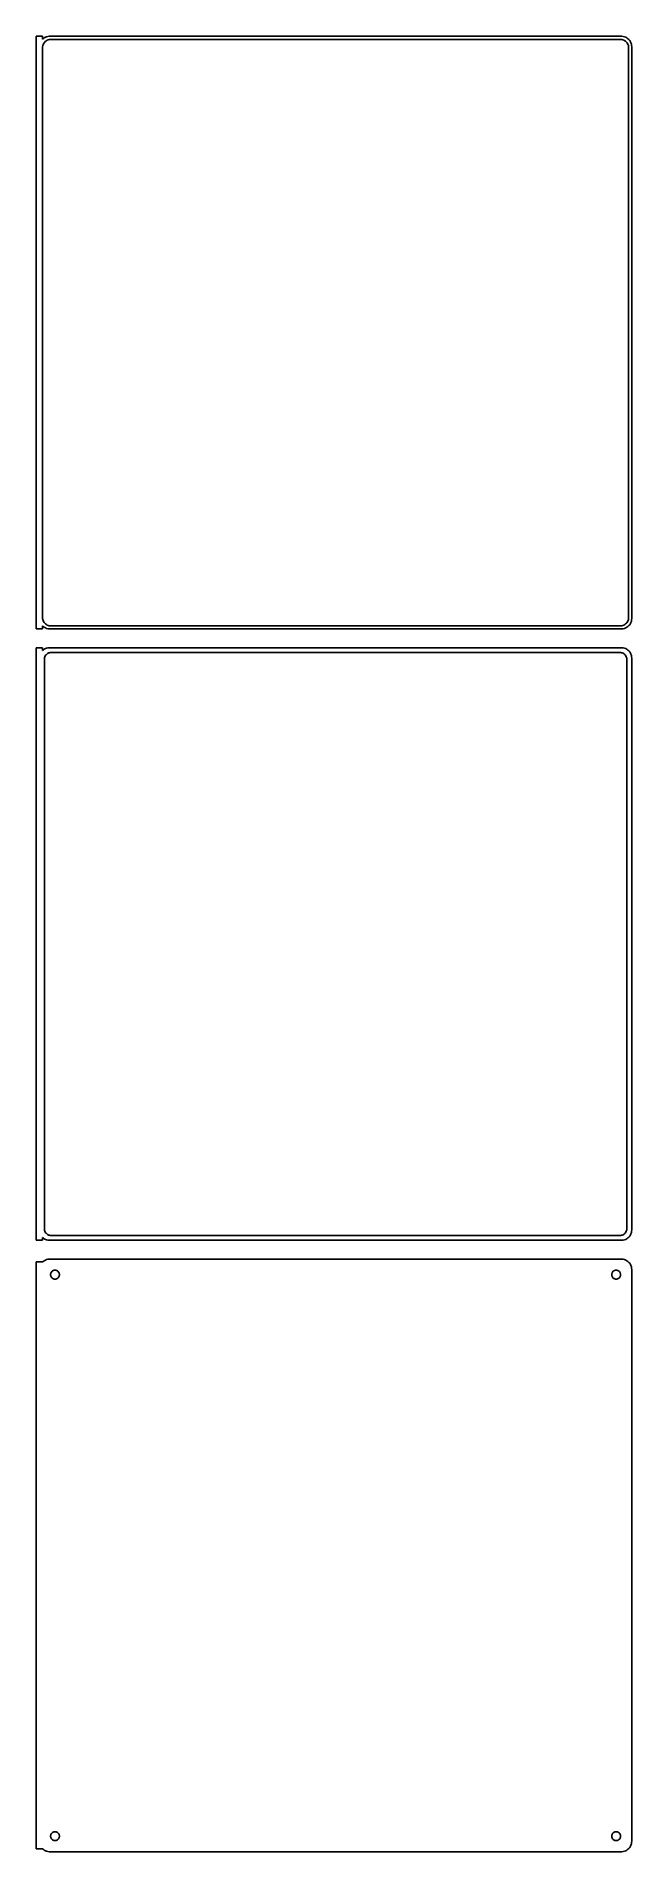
# Model space of a CAD drawing. Header units: metres. Extents: x -144 to 142, y 740 to 1612.
import ezdxf

# ---------------------------------------------------------------- set-up
doc = ezdxf.new("R2010")
doc.units = ezdxf.units.M

msp = doc.modelspace()

# ---------------------------------------------------------------- linework, layer by layer
for p, q in [((-141, 1612.49), (-144, 1612.49)), ((-144, 1612.49), (-144, 1327.51)), ((-141, 1611.06), (-141, 1612.49)), ((-140.687, 1611.35), (-141, 1611.06)), ((-141, 1607), (-140.968, 1607.5)), ((-141, 1333), (-141, 1607)), ((-140.968, 1607.5), (-140.874, 1607.99)), ((-140.874, 1607.99), (-140.719, 1608.47)), ((-140.719, 1608.47), (-140.505, 1608.93)), ((-140.179, 1611.72), (-140.687, 1611.35)), ((-140.505, 1608.93), (-140.236, 1609.35)), ((-140.236, 1609.35), (-139.916, 1609.74)), ((-139.629, 1612.02), (-140.179, 1611.72)), ((-139.916, 1609.74), (-139.55, 1610.08)), ((-139.045, 1612.26), (-139.629, 1612.02)), ((-139.55, 1610.08), (-139.143, 1610.38)), ((-139.143, 1610.38), (-138.703, 1610.62)), ((-138.437, 1612.41), (-139.045, 1612.26)), ((-138.703, 1610.62), (-138.236, 1610.8)), ((-137.814, 1612.49), (-138.437, 1612.41)), ((-138.236, 1610.8), (-137.75, 1610.93)), ((137.814, 1612.49), (-137.814, 1612.49)), ((-137.75, 1610.93), (-137.251, 1610.99)), ((-137.251, 1610.99), (137.251, 1610.99)), ((137.251, 1610.99), (137.75, 1610.93)), ((137.75, 1610.93), (138.236, 1610.8)), ((138.437, 1612.41), (137.814, 1612.49)), ((138.236, 1610.8), (138.703, 1610.62)), ((139.045, 1612.26), (138.437, 1612.41)), ((138.703, 1610.62), (139.143, 1610.38)), ((139.629, 1612.02), (139.045, 1612.26)), ((139.143, 1610.38), (139.55, 1610.08)), ((139.55, 1610.08), (139.916, 1609.74)), ((140.179, 1611.72), (139.629, 1612.02)), ((139.916, 1609.74), (140.236, 1609.35)), ((140.687, 1611.35), (140.179, 1611.72)), ((140.236, 1609.35), (140.505, 1608.93)), ((140.505, 1608.93), (140.719, 1608.47)), ((141.145, 1610.92), (140.687, 1611.35)), ((140.719, 1608.47), (140.874, 1607.99)), ((140.874, 1607.99), (140.968, 1607.5)), ((140.968, 1607.5), (141, 1607)), ((141, 1607), (141, 1333)), ((141.545, 1610.44), (141.145, 1610.92)), ((141.882, 1609.91), (141.545, 1610.44)), ((142.149, 1609.34), (141.882, 1609.91)), ((142.343, 1608.74), (142.149, 1609.34)), ((142.461, 1608.13), (142.343, 1608.74)), ((142.5, 1607.5), (142.461, 1608.13)), ((142.5, 1332.5), (142.5, 1607.5)), ((-144, 1327.51), (-141, 1327.51)), ((-140.968, 1332.5), (-141, 1333)), ((-141, 1328.94), (-140.687, 1328.65)), ((-141, 1327.51), (-141, 1328.94)), ((-140.874, 1332.01), (-140.968, 1332.5)), ((-140.719, 1331.53), (-140.874, 1332.01)), ((-140.505, 1331.07), (-140.719, 1331.53)), ((-140.687, 1328.65), (-140.179, 1328.28)), ((-140.236, 1330.65), (-140.505, 1331.07)), ((-139.916, 1330.26), (-140.236, 1330.65)), ((-140.179, 1328.28), (-139.629, 1327.98)), ((-139.55, 1329.92), (-139.916, 1330.26)), ((-139.629, 1327.98), (-139.045, 1327.74)), ((-139.143, 1329.62), (-139.55, 1329.92)), ((-138.703, 1329.38), (-139.143, 1329.62)), ((-139.045, 1327.74), (-138.437, 1327.59)), ((-138.236, 1329.2), (-138.703, 1329.38)), ((-138.437, 1327.59), (-137.814, 1327.51)), ((-137.75, 1329.07), (-138.236, 1329.2)), ((-137.814, 1327.51), (137.814, 1327.51)), ((-137.251, 1329.01), (-137.75, 1329.07)), ((137.251, 1329.01), (-137.251, 1329.01)), ((137.75, 1329.07), (137.251, 1329.01)), ((138.236, 1329.2), (137.75, 1329.07)), ((137.814, 1327.51), (138.437, 1327.59)), ((138.703, 1329.38), (138.236, 1329.2)), ((138.437, 1327.59), (139.045, 1327.74)), ((139.143, 1329.62), (138.703, 1329.38)), ((139.045, 1327.74), (139.629, 1327.98)), ((139.55, 1329.92), (139.143, 1329.62)), ((139.916, 1330.26), (139.55, 1329.92)), ((139.629, 1327.98), (140.179, 1328.28)), ((140.236, 1330.65), (139.916, 1330.26)), ((140.179, 1328.28), (140.687, 1328.65)), ((140.505, 1331.07), (140.236, 1330.65)), ((140.719, 1331.53), (140.505, 1331.07)), ((140.687, 1328.65), (141.145, 1329.08)), ((140.874, 1332.01), (140.719, 1331.53)), ((140.968, 1332.5), (140.874, 1332.01)), ((141, 1333), (140.968, 1332.5)), ((141.145, 1329.08), (141.545, 1329.56)), ((141.545, 1329.56), (141.882, 1330.09)), ((141.882, 1330.09), (142.149, 1330.66)), ((142.149, 1330.66), (142.343, 1331.26)), ((142.343, 1331.26), (142.461, 1331.87)), ((142.461, 1331.87), (142.5, 1332.5)), ((-141, 1318.48), (-144, 1318.48)), ((-144, 1318.48), (-144, 1033.52)), ((-141, 1317.06), (-141, 1318.48)), ((-139.045, 1318.26), (-139.629, 1318.02)), ((-138.437, 1318.41), (-139.045, 1318.26)), ((-137.814, 1318.49), (-138.437, 1318.41)), ((137.814, 1318.49), (-137.814, 1318.49)), ((138.437, 1318.41), (137.814, 1318.49)), ((139.045, 1318.26), (138.437, 1318.41)), ((139.629, 1318.02), (139.045, 1318.26)), ((-140.687, 1317.35), (-141, 1317.06)), ((-140.179, 1317.72), (-140.687, 1317.35)), ((-139.629, 1318.02), (-140.179, 1317.72)), ((-140.113, 1313), (-140.088, 1313.39)), ((-140.113, 1039), (-140.113, 1313)), ((-140.088, 1313.39), (-140.015, 1313.77)), ((-140.015, 1313.77), (-139.894, 1314.15)), ((-139.894, 1314.15), (-139.728, 1314.5)), ((-139.728, 1314.5), (-139.518, 1314.83)), ((-139.518, 1314.83), (-139.269, 1315.13)), ((-139.269, 1315.13), (-138.984, 1315.4)), ((-138.984, 1315.4), (-138.668, 1315.63)), ((-138.668, 1315.63), (-138.325, 1315.82)), ((-138.325, 1315.82), (-137.962, 1315.96)), ((-137.962, 1315.96), (-137.583, 1316.06)), ((-137.583, 1316.06), (-137.195, 1316.11)), ((-137.195, 1316.11), (137.195, 1316.11)), ((137.195, 1316.11), (137.583, 1316.06)), ((137.583, 1316.06), (137.962, 1315.96)), ((137.962, 1315.96), (138.325, 1315.82)), ((138.325, 1315.82), (138.668, 1315.63)), ((138.668, 1315.63), (138.984, 1315.4)), ((138.984, 1315.4), (139.269, 1315.13)), ((139.269, 1315.13), (139.518, 1314.83)), ((139.518, 1314.83), (139.728, 1314.5)), ((140.179, 1317.72), (139.629, 1318.02)), ((139.728, 1314.5), (139.894, 1314.15)), ((139.894, 1314.15), (140.015, 1313.77)), ((140.015, 1313.77), (140.088, 1313.39)), ((140.088, 1313.39), (140.113, 1313)), ((140.113, 1313), (140.113, 1039)), ((140.687, 1317.35), (140.179, 1317.72)), ((141.145, 1316.92), (140.687, 1317.35)), ((141.545, 1316.44), (141.145, 1316.92)), ((141.882, 1315.91), (141.545, 1316.44)), ((142.149, 1315.34), (141.882, 1315.91)), ((142.343, 1314.74), (142.149, 1315.34)), ((142.461, 1314.13), (142.343, 1314.74)), ((142.5, 1313.5), (142.461, 1314.13)), ((142.5, 1038.5), (142.5, 1313.5)), ((-140.088, 1038.61), (-140.113, 1039)), ((140.113, 1039), (140.088, 1038.61)), ((-144, 1033.52), (-141, 1033.52)), ((-141, 1033.52), (-141, 1034.94)), ((-141, 1034.94), (-140.687, 1034.65)), ((-140.687, 1034.65), (-140.179, 1034.28)), ((-140.179, 1034.28), (-139.629, 1033.98)), ((-140.015, 1038.23), (-140.088, 1038.61)), ((-139.894, 1037.85), (-140.015, 1038.23)), ((-139.728, 1037.5), (-139.894, 1037.85)), ((-139.518, 1037.17), (-139.728, 1037.5)), ((-139.629, 1033.98), (-139.045, 1033.74)), ((-139.269, 1036.87), (-139.518, 1037.17)), ((-138.984, 1036.6), (-139.269, 1036.87)), ((-139.045, 1033.74), (-138.437, 1033.59)), ((-138.668, 1036.37), (-138.984, 1036.6)), ((-138.325, 1036.18), (-138.668, 1036.37)), ((-138.437, 1033.59), (-137.814, 1033.51)), ((-137.962, 1036.04), (-138.325, 1036.18)), ((-137.583, 1035.94), (-137.962, 1036.04)), ((-137.814, 1033.51), (137.814, 1033.51)), ((-137.195, 1035.89), (-137.583, 1035.94)), ((137.195, 1035.89), (-137.195, 1035.89)), ((137.583, 1035.94), (137.195, 1035.89)), ((137.962, 1036.04), (137.583, 1035.94)), ((137.814, 1033.51), (138.437, 1033.59)), ((138.325, 1036.18), (137.962, 1036.04)), ((138.668, 1036.37), (138.325, 1036.18)), ((138.437, 1033.59), (139.045, 1033.74)), ((138.984, 1036.6), (138.668, 1036.37)), ((139.269, 1036.87), (138.984, 1036.6)), ((139.045, 1033.74), (139.629, 1033.98)), ((139.518, 1037.17), (139.269, 1036.87)), ((139.728, 1037.5), (139.518, 1037.17)), ((139.629, 1033.98), (140.179, 1034.28)), ((139.894, 1037.85), (139.728, 1037.5)), ((140.015, 1038.23), (139.894, 1037.85)), ((140.088, 1038.61), (140.015, 1038.23)), ((140.179, 1034.28), (140.687, 1034.65)), ((140.687, 1034.65), (141.145, 1035.08)), ((141.145, 1035.08), (141.545, 1035.56)), ((141.545, 1035.56), (141.882, 1036.09)), ((141.882, 1036.09), (142.149, 1036.66)), ((142.149, 1036.66), (142.343, 1037.26)), ((142.343, 1037.26), (142.461, 1037.87)), ((142.461, 1037.87), (142.5, 1038.5)), ((-141, 1023.15), (-144, 1023.15)), ((-144, 1023.15), (-144, 740.847)), ((-140.687, 1023.35), (-141, 1023.06)), ((-141, 1023.06), (-141, 1023.15)), ((-140.179, 1023.72), (-140.687, 1023.35)), ((-139.629, 1024.02), (-140.179, 1023.72)), ((-139.045, 1024.26), (-139.629, 1024.02)), ((-138.437, 1024.41), (-139.045, 1024.26)), ((-137.814, 1024.49), (-138.437, 1024.41)), ((137.814, 1024.49), (-137.814, 1024.49)), ((138.437, 1024.41), (137.814, 1024.49)), ((139.045, 1024.26), (138.437, 1024.41)), ((139.629, 1024.02), (139.045, 1024.26)), ((140.179, 1023.72), (139.629, 1024.02)), ((140.687, 1023.35), (140.179, 1023.72)), ((141.145, 1022.92), (140.687, 1023.35)), ((141.545, 1022.44), (141.145, 1022.92)), ((141.882, 1021.91), (141.545, 1022.44)), ((142.149, 1021.34), (141.882, 1021.91)), ((-137.135, 1017), (-137.118, 1017.27)), ((-137.118, 1016.73), (-137.135, 1017)), ((-137.118, 1017.27), (-137.068, 1017.53)), ((-137.068, 1016.47), (-137.118, 1016.73)), ((-137.068, 1017.53), (-136.985, 1017.79)), ((-136.985, 1016.21), (-137.068, 1016.47)), ((-136.985, 1017.79), (-136.871, 1018.03)), ((-136.871, 1015.97), (-136.985, 1016.21)), ((-136.871, 1018.03), (-136.727, 1018.26)), ((-136.727, 1015.74), (-136.871, 1015.97)), ((-136.727, 1018.26), (-136.557, 1018.46)), ((-136.557, 1015.54), (-136.727, 1015.74)), ((-136.557, 1018.46), (-136.361, 1018.65)), ((-136.361, 1015.35), (-136.557, 1015.54)), ((-136.361, 1018.65), (-136.144, 1018.8)), ((-136.144, 1015.2), (-136.361, 1015.35)), ((-136.144, 1018.8), (-135.909, 1018.93)), ((-135.909, 1015.07), (-136.144, 1015.2)), ((-135.909, 1018.93), (-135.66, 1019.03)), ((-135.66, 1014.97), (-135.909, 1015.07)), ((-135.66, 1019.03), (-135.4, 1019.1)), ((-135.4, 1014.9), (-135.66, 1014.97)), ((-135.4, 1019.1), (-135.134, 1019.13)), ((-135.134, 1014.87), (-135.4, 1014.9)), ((-135.134, 1019.13), (-134.866, 1019.13)), ((-134.866, 1014.87), (-135.134, 1014.87)), ((-134.866, 1019.13), (-134.6, 1019.1)), ((-134.6, 1014.9), (-134.866, 1014.87)), ((-134.6, 1019.1), (-134.34, 1019.03)), ((-134.34, 1014.97), (-134.6, 1014.9)), ((-134.34, 1019.03), (-134.091, 1018.93)), ((-134.091, 1015.07), (-134.34, 1014.97)), ((-134.091, 1018.93), (-133.856, 1018.8)), ((-133.856, 1015.2), (-134.091, 1015.07)), ((-133.856, 1018.8), (-133.639, 1018.65)), ((-133.639, 1015.35), (-133.856, 1015.2)), ((-133.639, 1018.65), (-133.443, 1018.46)), ((-133.443, 1015.54), (-133.639, 1015.35)), ((-133.443, 1018.46), (-133.273, 1018.26)), ((-133.273, 1015.74), (-133.443, 1015.54)), ((-133.273, 1018.26), (-133.129, 1018.03)), ((-133.129, 1015.97), (-133.273, 1015.74)), ((-133.129, 1018.03), (-133.015, 1017.79)), ((-133.015, 1016.21), (-133.129, 1015.97)), ((-133.015, 1017.79), (-132.932, 1017.53)), ((-132.932, 1016.47), (-133.015, 1016.21)), ((-132.932, 1017.53), (-132.882, 1017.27)), ((-132.882, 1016.73), (-132.932, 1016.47)), ((-132.882, 1017.27), (-132.865, 1017)), ((-132.865, 1017), (-132.882, 1016.73)), ((132.865, 1017), (132.882, 1017.27)), ((132.882, 1016.73), (132.865, 1017)), ((132.882, 1017.27), (132.932, 1017.53)), ((132.932, 1016.47), (132.882, 1016.73)), ((132.932, 1017.53), (133.015, 1017.79)), ((133.015, 1016.21), (132.932, 1016.47)), ((133.015, 1017.79), (133.129, 1018.03)), ((133.129, 1015.97), (133.015, 1016.21)), ((133.129, 1018.03), (133.273, 1018.26)), ((133.273, 1015.74), (133.129, 1015.97)), ((133.273, 1018.26), (133.443, 1018.46)), ((133.443, 1015.54), (133.273, 1015.74)), ((133.443, 1018.46), (133.639, 1018.65)), ((133.639, 1015.35), (133.443, 1015.54)), ((133.639, 1018.65), (133.856, 1018.8)), ((133.856, 1015.2), (133.639, 1015.35)), ((133.856, 1018.8), (134.091, 1018.93)), ((134.091, 1015.07), (133.856, 1015.2)), ((134.091, 1018.93), (134.34, 1019.03)), ((134.34, 1014.97), (134.091, 1015.07)), ((134.34, 1019.03), (134.6, 1019.1)), ((134.6, 1014.9), (134.34, 1014.97)), ((134.6, 1019.1), (134.866, 1019.13)), ((134.866, 1014.87), (134.6, 1014.9)), ((134.866, 1019.13), (135.134, 1019.13)), ((135.134, 1014.87), (134.866, 1014.87)), ((135.134, 1019.13), (135.4, 1019.1)), ((135.4, 1014.9), (135.134, 1014.87)), ((135.4, 1019.1), (135.66, 1019.03)), ((135.66, 1014.97), (135.4, 1014.9)), ((135.66, 1019.03), (135.909, 1018.93)), ((135.909, 1015.07), (135.66, 1014.97)), ((135.909, 1018.93), (136.144, 1018.8)), ((136.144, 1015.2), (135.909, 1015.07)), ((136.144, 1018.8), (136.361, 1018.65)), ((136.361, 1015.35), (136.144, 1015.2)), ((136.361, 1018.65), (136.557, 1018.46)), ((136.557, 1015.54), (136.361, 1015.35)), ((136.557, 1018.46), (136.727, 1018.26)), ((136.727, 1015.74), (136.557, 1015.54)), ((136.727, 1018.26), (136.871, 1018.03)), ((136.871, 1015.97), (136.727, 1015.74)), ((136.871, 1018.03), (136.985, 1017.79)), ((136.985, 1016.21), (136.871, 1015.97)), ((136.985, 1017.79), (137.068, 1017.53)), ((137.068, 1016.47), (136.985, 1016.21)), ((137.068, 1017.53), (137.118, 1017.27)), ((137.118, 1016.73), (137.068, 1016.47)), ((137.118, 1017.27), (137.135, 1017)), ((137.135, 1017), (137.118, 1016.73)), ((142.343, 1020.74), (142.149, 1021.34)), ((142.461, 1020.13), (142.343, 1020.74)), ((142.5, 1019.5), (142.461, 1020.13)), ((142.5, 744.5), (142.5, 1019.5)), ((-137.135, 747), (-137.118, 747.268)), ((-137.118, 746.732), (-137.135, 747)), ((-137.118, 747.268), (-137.068, 747.531)), ((-137.068, 746.469), (-137.118, 746.732)), ((-137.068, 747.531), (-136.985, 747.786)), ((-136.985, 746.214), (-137.068, 746.469)), ((-136.985, 747.786), (-136.871, 748.029)), ((-136.871, 745.971), (-136.985, 746.214)), ((-136.871, 748.029), (-136.727, 748.255)), ((-136.727, 745.745), (-136.871, 745.971)), ((-136.727, 748.255), (-136.557, 748.462)), ((-136.557, 745.538), (-136.727, 745.745)), ((-136.557, 748.462), (-136.361, 748.645)), ((-136.361, 745.355), (-136.557, 745.538)), ((-136.361, 748.645), (-136.144, 748.803)), ((-136.144, 745.197), (-136.361, 745.355)), ((-136.144, 748.803), (-135.909, 748.932)), ((-135.909, 745.068), (-136.144, 745.197)), ((-135.909, 748.932), (-135.66, 749.031)), ((-135.66, 744.969), (-135.909, 745.068)), ((-135.66, 749.031), (-135.4, 749.097)), ((-135.4, 744.903), (-135.66, 744.969)), ((-135.4, 749.097), (-135.134, 749.131)), ((-135.134, 744.869), (-135.4, 744.903)), ((-135.134, 749.131), (-134.866, 749.131)), ((-134.866, 744.869), (-135.134, 744.869)), ((-134.866, 749.131), (-134.6, 749.097)), ((-134.6, 744.903), (-134.866, 744.869)), ((-134.6, 749.097), (-134.34, 749.031)), ((-134.34, 744.969), (-134.6, 744.903)), ((-134.34, 749.031), (-134.091, 748.932)), ((-134.091, 745.068), (-134.34, 744.969)), ((-134.091, 748.932), (-133.856, 748.803)), ((-133.856, 745.197), (-134.091, 745.068)), ((-133.856, 748.803), (-133.639, 748.645)), ((-133.639, 745.355), (-133.856, 745.197)), ((-133.639, 748.645), (-133.443, 748.462)), ((-133.443, 745.538), (-133.639, 745.355)), ((-133.443, 748.462), (-133.273, 748.255)), ((-133.273, 745.745), (-133.443, 745.538)), ((-133.273, 748.255), (-133.129, 748.029)), ((-133.129, 745.971), (-133.273, 745.745)), ((-133.129, 748.029), (-133.015, 747.786)), ((-133.015, 746.214), (-133.129, 745.971)), ((-133.015, 747.786), (-132.932, 747.531)), ((-132.932, 746.469), (-133.015, 746.214)), ((-132.932, 747.531), (-132.882, 747.268)), ((-132.882, 746.732), (-132.932, 746.469)), ((-132.882, 747.268), (-132.865, 747)), ((-132.865, 747), (-132.882, 746.732)), ((132.865, 747), (132.882, 747.268)), ((132.882, 746.732), (132.865, 747)), ((132.882, 747.268), (132.932, 747.531)), ((132.932, 746.469), (132.882, 746.732)), ((132.932, 747.531), (133.015, 747.786)), ((133.015, 746.214), (132.932, 746.469)), ((133.015, 747.786), (133.129, 748.029)), ((133.129, 745.971), (133.015, 746.214)), ((133.129, 748.029), (133.273, 748.255)), ((133.273, 745.745), (133.129, 745.971)), ((133.273, 748.255), (133.443, 748.462)), ((133.443, 745.538), (133.273, 745.745)), ((133.443, 748.462), (133.639, 748.645)), ((133.639, 745.355), (133.443, 745.538)), ((133.639, 748.645), (133.856, 748.803)), ((133.856, 745.197), (133.639, 745.355)), ((133.856, 748.803), (134.091, 748.932)), ((134.091, 745.068), (133.856, 745.197)), ((134.091, 748.932), (134.34, 749.031)), ((134.34, 744.969), (134.091, 745.068)), ((134.34, 749.031), (134.6, 749.097)), ((134.6, 744.903), (134.34, 744.969)), ((134.6, 749.097), (134.866, 749.131)), ((134.866, 744.869), (134.6, 744.903)), ((134.866, 749.131), (135.134, 749.131)), ((135.134, 744.869), (134.866, 744.869)), ((135.134, 749.131), (135.4, 749.097)), ((135.4, 744.903), (135.134, 744.869)), ((135.4, 749.097), (135.66, 749.031)), ((135.66, 744.969), (135.4, 744.903)), ((135.66, 749.031), (135.909, 748.932)), ((135.909, 745.068), (135.66, 744.969)), ((135.909, 748.932), (136.144, 748.803)), ((136.144, 745.197), (135.909, 745.068)), ((136.144, 748.803), (136.361, 748.645)), ((136.361, 745.355), (136.144, 745.197)), ((136.361, 748.645), (136.557, 748.462)), ((136.557, 745.538), (136.361, 745.355)), ((136.557, 748.462), (136.727, 748.255)), ((136.727, 745.745), (136.557, 745.538)), ((136.727, 748.255), (136.871, 748.029)), ((136.871, 745.971), (136.727, 745.745)), ((136.871, 748.029), (136.985, 747.786)), ((136.985, 746.214), (136.871, 745.971)), ((136.985, 747.786), (137.068, 747.531)), ((137.068, 746.469), (136.985, 746.214)), ((137.068, 747.531), (137.118, 747.268)), ((137.118, 746.732), (137.068, 746.469)), ((137.118, 747.268), (137.135, 747)), ((137.135, 747), (137.118, 746.732)), ((141.545, 741.561), (141.882, 742.091)), ((141.882, 742.091), (142.149, 742.659)), ((142.149, 742.659), (142.343, 743.257)), ((142.343, 743.257), (142.461, 743.873)), ((142.461, 743.873), (142.5, 744.5)), ((-144, 740.847), (-141, 740.847)), ((-141, 740.847), (-141, 740.941)), ((-141, 740.941), (-140.687, 740.647)), ((-140.687, 740.647), (-140.179, 740.278)), ((-140.179, 740.278), (-139.629, 739.976)), ((-139.629, 739.976), (-139.045, 739.745)), ((-139.045, 739.745), (-138.437, 739.589)), ((-138.437, 739.589), (-137.814, 739.51)), ((-137.814, 739.51), (137.814, 739.51)), ((137.814, 739.51), (138.437, 739.589)), ((138.437, 739.589), (139.045, 739.745)), ((139.045, 739.745), (139.629, 739.976)), ((139.629, 739.976), (140.179, 740.278)), ((140.179, 740.278), (140.687, 740.647)), ((140.687, 740.647), (141.145, 741.077)), ((141.145, 741.077), (141.545, 741.561))]:
    msp.add_line(p, q)

doc.saveas('drawing.dxf')
